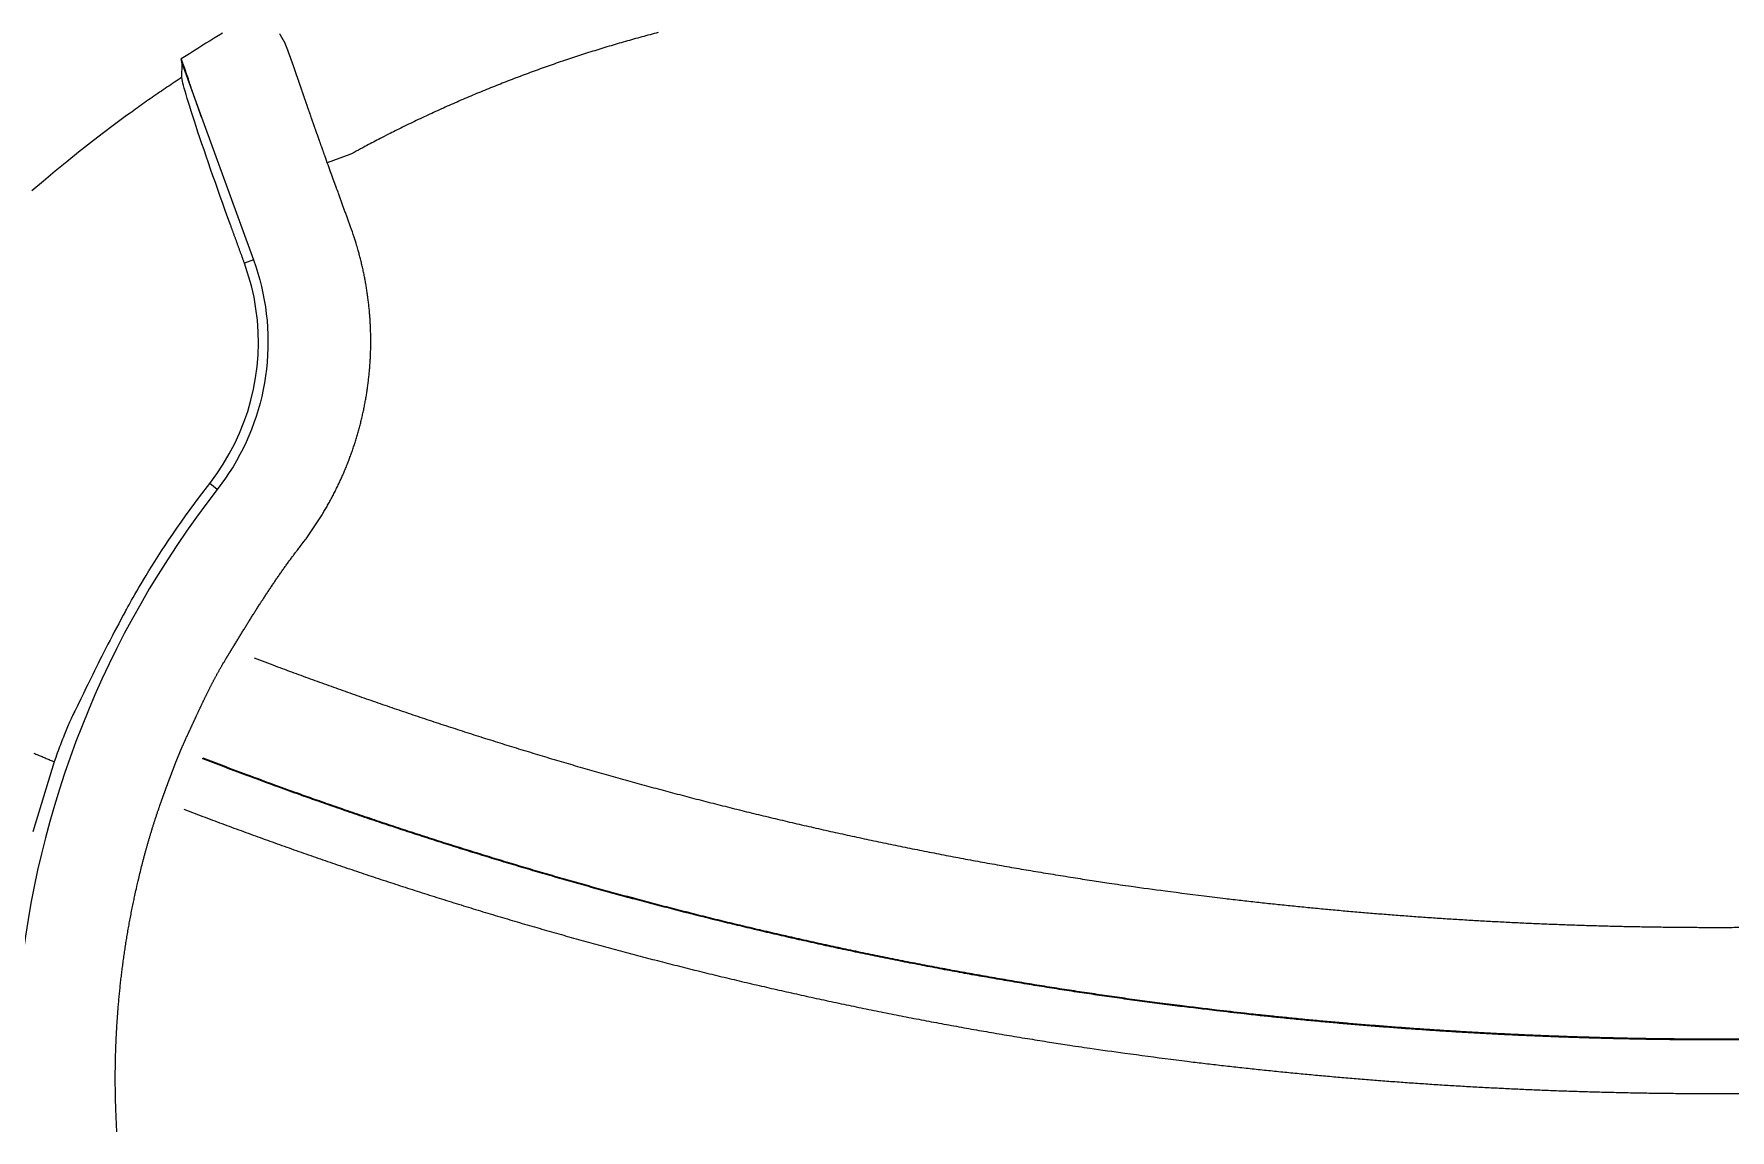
# Model space of a CAD drawing. Extents: x 528 to 612, y 649 to 778.
# Drawn here: x 584.69 to 591.76, y 677.96 to 682.54 of the extents above; entities that cross this region are included whole.
import ezdxf

# ---------------------------------------------------------------- set-up
doc = ezdxf.new("R2010")
doc.units = 0
doc.header["$MEASUREMENT"] = 0
doc.layers.add('1', color=4, linetype='Continuous')

# ---------------------------------------------------------------- blocks, each defined once
blk = doc.blocks.new('5DSFEEE')
at = {"layer": '1', "linetype": 'Continuous'}
blk.add_line((-10.4663, 7.2265), (-10.5605, 7.1929), dxfattribs=at)
for points in [[(-9.1809, 7.7359, 0.001524), (-9.2153, 7.7268, 0.001525), (-9.2496, 7.7175, 0.001527), (-9.2838, 7.708, 0.001529), (-9.318, 7.6983, 0.001531), (-9.3521, 7.6884, 0.001533), (-9.3862, 7.6783, 0.001535), (-9.4202, 7.668, 0.001537), (-9.4541, 7.6574, 0.001539), (-9.488, 7.6467, 0.001541), (-9.5218, 7.6357, 0.001543), (-9.5555, 7.6245, 0.001546), (-9.5892, 7.6132, 0.001548), (-9.6228, 7.6016, 0.00155), (-9.6563, 7.5898, 0.001553), (-9.6897, 7.5778, 0.001555), (-9.7231, 7.5655, 0.001558), (-9.7564, 7.5531, 0.00156), (-9.7896, 7.5405, 0.001563), (-9.8227, 7.5276, 0.001566), (-9.8558, 7.5146, 0.001568), (-9.8888, 7.5013, 0.001569), (-9.9217, 7.4878, 0.001575), (-9.9545, 7.4741, 0.001585), (-9.9872, 7.4602, 0.001587), (-10.0198, 7.4461, 0.001585), (-10.0524, 7.4318, 0.001607), (-10.0848, 7.4173, 0.001649), (-10.1172, 7.4025, 0.001608), (-10.1494, 7.3876, 0.001506), (-10.1814, 7.3726, 0.001674), (-10.2137, 7.3571, 0.002012), (-10.2466, 7.341, 0.001528), (-10.2775, 7.3257, 0.000511), (-10.3053, 7.3119, 0.002182), (-10.3408, 7.2935, 0.003793), (-10.3952, 7.2647, 0.001857), (-10.4663, 7.2265, 0.000982)], [(-10.7395, 7.6971), (-10.7399, 7.6979, 0.000002), (-10.7404, 7.6988, 0.000002), (-10.7409, 7.6996, 0.000002), (-10.7414, 7.7004, 0.000002), (-10.7419, 7.7012, 0.000002), (-10.7423, 7.702, 0.000002), (-10.7428, 7.7029, 0.000002), (-10.7433, 7.7037, 0.000001), (-10.7438, 7.7045, 0.000001), (-10.7443, 7.7053, 0.000001), (-10.7448, 7.7061, 0.000001), (-10.7452, 7.707, 0.000001), (-10.7457, 7.7078, 0.000001), (-10.7462, 7.7086, 0.000001), (-10.7467, 7.7094, 0.000001), (-10.7472, 7.7103, 0.000001), (-10.7477, 7.7111, 0.000001), (-10.7481, 7.7119, 0.000001), (-10.7486, 7.7127, 0.000001), (-10.7491, 7.7135, 0.000001), (-10.7496, 7.7144, 0.000001), (-10.7501, 7.7152, 0.000001), (-10.7505, 7.716, 0.000001), (-10.751, 7.7168, 0), (-10.7515, 7.7176, 0), (-10.752, 7.7185, 0), (-10.7525, 7.7193, 0), (-10.753, 7.7201, 0), (-10.7534, 7.7209, 0), (-10.7539, 7.7218, 0), (-10.7544, 7.7226), (-10.7549, 7.7234, 0), (-10.7554, 7.7242, 0), (-10.7558, 7.725, 0), (-10.7563, 7.7258, 0), (-10.7568, 7.7267, -0.000001), (-10.7576, 7.7281, 0), (-10.7587, 7.73, 0)], [(-10.6694, 7.5031), (-10.6702, 7.5054, 0.000042), (-10.671, 7.5078, 0.000042), (-10.6718, 7.5101, 0.000043), (-10.6726, 7.5124, 0.000043), (-10.6734, 7.5147, 0.000043), (-10.6742, 7.5171, 0.000044), (-10.6749, 7.5193, 0.000044), (-10.6757, 7.5216, 0.000044), (-10.6765, 7.5239, 0.000045), (-10.6773, 7.5261, 0.000045), (-10.678, 7.5284, 0.000046), (-10.6788, 7.5306, 0.000046), (-10.6796, 7.5328, 0.000046), (-10.6803, 7.5351, 0.000047), (-10.6811, 7.5373, 0.000047), (-10.6818, 7.5394, 0.000048), (-10.6826, 7.5416, 0.000048), (-10.6833, 7.5438, 0.000049), (-10.6841, 7.5459, 0.000049), (-10.6848, 7.5481, 0.00005), (-10.6855, 7.5502, 0.00005), (-10.6863, 7.5523, 0.000051), (-10.687, 7.5544, 0.000052), (-10.6877, 7.5565, 0.000052), (-10.6884, 7.5586, 0.000053), (-10.6891, 7.5606, 0.000053), (-10.6898, 7.5627, 0.000054), (-10.6906, 7.5647, 0.000055), (-10.6913, 7.5667, 0.000055), (-10.6919, 7.5687, 0.000056), (-10.6926, 7.5707, 0.000057), (-10.6933, 7.5727, 0.000058), (-10.694, 7.5747, 0.000058), (-10.6947, 7.5767, 0.000059), (-10.6954, 7.5786, 0.00006), (-10.696, 7.5805, 0.00006), (-10.6967, 7.5825, 0.000061), (-10.6974, 7.5844, 0.000062), (-10.698, 7.5862, 0.000063), (-10.6987, 7.5881, 0.000064), (-10.6993, 7.59, 0.000064), (-10.7, 7.5918, 0.000065), (-10.7006, 7.5937, 0.000066), (-10.7013, 7.5955, 0.000067), (-10.7019, 7.5973, 0.000068), (-10.7025, 7.5991, 0.000069), (-10.7032, 7.6009, 0.00007), (-10.7038, 7.6026, 0.000072), (-10.7044, 7.6044, 0.000073), (-10.705, 7.6061, 0.000074), (-10.7056, 7.6079, 0.000075), (-10.7062, 7.6096, 0.000076), (-10.7068, 7.6113, 0.000078), (-10.7074, 7.6129, 0.000079), (-10.708, 7.6146, 0.00008), (-10.7086, 7.6163, 0.000082), (-10.7092, 7.6179, 0.000083), (-10.7098, 7.6195, 0.000085), (-10.7103, 7.6211, 0.000086), (-10.7109, 7.6227, 0.000088), (-10.7115, 7.6243, 0.00009), (-10.712, 7.6258, 0.000091), (-10.7126, 7.6274, 0.000093), (-10.7131, 7.6289, 0.000095), (-10.7137, 7.6304, 0.000097), (-10.7142, 7.6319, 0.000099), (-10.7147, 7.6334, 0.000101), (-10.7153, 7.6349, 0.000103), (-10.7158, 7.6364, 0.000106), (-10.7163, 7.6378, 0.000108), (-10.7168, 7.6392, 0.00011), (-10.7173, 7.6406, 0.000113), (-10.7178, 7.642, 0.000116), (-10.7183, 7.6434, 0.000118), (-10.7188, 7.6448, 0.000121), (-10.7193, 7.6461, 0.000124), (-10.7198, 7.6474, 0.000126), (-10.7203, 7.6488, 0.000129), (-10.7208, 7.6501, 0.000133), (-10.7212, 7.6513, 0.000136), (-10.7217, 7.6526, 0.000139), (-10.7222, 7.6539, 0.000143), (-10.7226, 7.6551, 0.000147), (-10.7231, 7.6563, 0.000151), (-10.7235, 7.6575, 0.000155), (-10.7239, 7.6587, 0.000159), (-10.7244, 7.6599, 0.000163), (-10.7248, 7.661, 0.000168), (-10.7252, 7.6621, 0.000173), (-10.7256, 7.6633, 0.000178), (-10.7261, 7.6644, 0.000183), (-10.7265, 7.6655, 0.000189), (-10.7269, 7.6665, 0.000195), (-10.7273, 7.6676, 0.000201), (-10.7277, 7.6686, 0.000208), (-10.728, 7.6696, 0.000215), (-10.7284, 7.6706, 0.000222), (-10.7288, 7.6716, 0.00023), (-10.7292, 7.6726, 0.000238), (-10.7295, 7.6736, 0.000246), (-10.7299, 7.6745, 0.000256), (-10.7302, 7.6754, 0.000265), (-10.7306, 7.6763, 0.000275), (-10.7309, 7.6772, 0.000286), (-10.7313, 7.6781, 0.000298), (-10.7316, 7.6789, 0.00031), (-10.7319, 7.6797, 0.000324), (-10.7323, 7.6806, 0.000337), (-10.7326, 7.6813, 0.000353), (-10.7329, 7.6821, 0.000369), (-10.7332, 7.6829, 0.000387), (-10.7335, 7.6836, 0.000405), (-10.7338, 7.6844, 0.000425), (-10.7341, 7.6851, 0.000447), (-10.7343, 7.6858, 0.000471), (-10.7346, 7.6864, 0.000496), (-10.7349, 7.6871, 0.000524), (-10.7352, 7.6877, 0.000554), (-10.7354, 7.6883, 0.000587), (-10.7357, 7.6889, 0.000622), (-10.7359, 7.6895, 0.000662), (-10.7361, 7.6901, 0.000705), (-10.7364, 7.6906, 0.000754), (-10.7366, 7.6912, 0.000807), (-10.7368, 7.6917, 0.000866), (-10.7371, 7.6922, 0.000925), (-10.7373, 7.6926, 0.001007), (-10.7375, 7.6931, 0.001108), (-10.7377, 7.6935, 0.001177), (-10.7379, 7.694, 0.001209), (-10.738, 7.6943, 0.001411), (-10.7382, 7.6947, 0.001737), (-10.7384, 7.6951, 0.001385), (-10.7386, 7.6954, 0.000356), (-10.7387, 7.6957, 0.002437), (-10.7389, 7.6961, 0.005735), (-10.7391, 7.6965, 0.003556), (-10.7395, 7.6971, 0.002073)], [(-10.5605, 7.1929), (-10.562, 7.197, -0.000024), (-10.5635, 7.2011, -0.000023), (-10.565, 7.2053, -0.000024), (-10.5665, 7.2094, -0.000024), (-10.5679, 7.2136, -0.000025), (-10.5694, 7.2177, -0.000025), (-10.5709, 7.2218, -0.000026), (-10.5724, 7.226, -0.000026), (-10.5738, 7.2301, -0.000027), (-10.5753, 7.2342, -0.000027), (-10.5768, 7.2384, -0.000028), (-10.5782, 7.2425, -0.000029), (-10.5797, 7.2466, -0.000029), (-10.5812, 7.2507, -0.00003), (-10.5826, 7.2549, -0.00003), (-10.5841, 7.259, -0.000031), (-10.5855, 7.2631, -0.000031), (-10.587, 7.2672, -0.000032), (-10.5885, 7.2713, -0.000032), (-10.5899, 7.2754, -0.000033), (-10.5914, 7.2795, -0.000033), (-10.5928, 7.2835, -0.000033), (-10.5943, 7.2876, -0.000033), (-10.5957, 7.2917, -0.000034), (-10.5971, 7.2958, -0.000034), (-10.5986, 7.2998, -0.000034), (-10.6, 7.3039, -0.000035), (-10.6014, 7.3079, -0.000035), (-10.6029, 7.312, -0.000035), (-10.6043, 7.316, -0.000036), (-10.6057, 7.32, -0.000036), (-10.6071, 7.324, -0.000037), (-10.6085, 7.328, -0.000037), (-10.61, 7.332, -0.000037), (-10.6114, 7.336, -0.000038), (-10.6128, 7.34, -0.000038), (-10.6142, 7.344, -0.000039), (-10.6156, 7.348, -0.000039), (-10.617, 7.3519, -0.00004), (-10.6183, 7.3559, -0.00004), (-10.6197, 7.3598, -0.00004), (-10.6211, 7.3637, -0.00004), (-10.6225, 7.3676, -0.000041), (-10.6238, 7.3716, -0.000042), (-10.6252, 7.3754, -0.000043), (-10.6266, 7.3793, -0.000044), (-10.6279, 7.3832, -0.000045), (-10.6293, 7.3871, -0.000046), (-10.6306, 7.3909, -0.000047), (-10.632, 7.3947, -0.000048), (-10.6333, 7.3986, -0.000049), (-10.6346, 7.4024, -0.00005), (-10.636, 7.4062, -0.000051), (-10.6373, 7.41, -0.000052), (-10.6386, 7.4137, -0.000053), (-10.6399, 7.4175, -0.000054), (-10.6412, 7.4212, -0.000055), (-10.6425, 7.425, -0.000056), (-10.6438, 7.4287, -0.000058), (-10.6451, 7.4324, -0.000059), (-10.6464, 7.4361, -0.00006), (-10.6476, 7.4397, -0.000061), (-10.6489, 7.4434, -0.000063), (-10.6502, 7.447, -0.000064), (-10.6514, 7.4507, -0.000065), (-10.6527, 7.4543, -0.000066), (-10.6539, 7.4579, -0.000068), (-10.6551, 7.4615, -0.000071), (-10.6564, 7.465, -0.000071), (-10.6576, 7.4686, -0.000067), (-10.6588, 7.4721, -0.000076), (-10.66, 7.4756, -0.000093), (-10.6612, 7.4792, -0.000072), (-10.6624, 7.4826, -0.000023), (-10.6634, 7.4856, -0.000105), (-10.6648, 7.4895, -0.000189), (-10.6668, 7.4954, -0.000094), (-10.6694, 7.5031, -0.00005)], [(-10.5218, 7.0856), (-10.5228, 7.0882, -0.000037), (-10.5238, 7.0909, -0.000037), (-10.5248, 7.0936, -0.000037), (-10.5257, 7.0963, -0.000037), (-10.5267, 7.099, -0.000037), (-10.5277, 7.1016, -0.000037), (-10.5287, 7.1043, -0.000037), (-10.5296, 7.107, -0.000037), (-10.5306, 7.1097, -0.000038), (-10.5316, 7.1124, -0.000038), (-10.5325, 7.115, -0.000038), (-10.5335, 7.1177, -0.000038), (-10.5345, 7.1204, -0.000038), (-10.5355, 7.1231, -0.000038), (-10.5364, 7.1258, -0.000038), (-10.5374, 7.1284, -0.000038), (-10.5384, 7.1311, -0.000038), (-10.5393, 7.1338, -0.000038), (-10.5403, 7.1365, -0.000038), (-10.5413, 7.1392, -0.000038), (-10.5422, 7.1419, -0.000038), (-10.5432, 7.1445, -0.000038), (-10.5442, 7.1472, -0.000038), (-10.5451, 7.1499, -0.000038), (-10.5461, 7.1526, -0.000038), (-10.5471, 7.1553, -0.000038), (-10.548, 7.158, -0.000039), (-10.549, 7.1606, -0.000039), (-10.55, 7.1633, -0.000038), (-10.5509, 7.166, -0.000036), (-10.5519, 7.1687, -0.00004), (-10.5528, 7.1714, -0.000047), (-10.5538, 7.1741, -0.000036), (-10.5548, 7.1767, -0.000012), (-10.5556, 7.1791, -0.000051), (-10.5567, 7.1821, -0.000088), (-10.5584, 7.1868, -0.000043), (-10.5605, 7.1929, -0.000023)], [(-10.4636, 6.9256), (-10.4651, 6.9296, 0), (-10.4665, 6.9336, 0), (-10.468, 6.9376, 0), (-10.4694, 6.9416, 0), (-10.4709, 6.9456, 0), (-10.4723, 6.9496, 0), (-10.4738, 6.9536, 0), (-10.4752, 6.9576, 0), (-10.4767, 6.9616, 0), (-10.4782, 6.9656, 0), (-10.4796, 6.9696, 0), (-10.4811, 6.9736, 0), (-10.4825, 6.9776, 0), (-10.484, 6.9816, 0), (-10.4854, 6.9856, 0), (-10.4869, 6.9896, 0), (-10.4883, 6.9936, 0), (-10.4898, 6.9976, 0), (-10.4913, 7.0016, 0), (-10.4927, 7.0056, 0), (-10.4942, 7.0096, 0), (-10.4956, 7.0136, 0), (-10.4971, 7.0176, 0), (-10.4985, 7.0216, 0), (-10.5, 7.0256, 0), (-10.5015, 7.0296, 0), (-10.5029, 7.0336, 0), (-10.5044, 7.0376, 0), (-10.5058, 7.0416, 0), (-10.5073, 7.0456, 0), (-10.5087, 7.0495, 0), (-10.5102, 7.0536, 0), (-10.5117, 7.0577, 0), (-10.5131, 7.0616, 0), (-10.5144, 7.0651, 0), (-10.516, 7.0696, 0), (-10.5185, 7.0765, 0), (-10.5218, 7.0856, 0)], [(-10.6737, 5.5927), (-10.6615, 5.6087, 0.00357), (-10.6494, 5.6248, 0.003572), (-10.6376, 5.6411, 0.003571), (-10.6261, 5.6576, 0.003568), (-10.6148, 5.6743, 0.003568), (-10.6037, 5.6911, 0.003568), (-10.5928, 5.708, 0.003568), (-10.5822, 5.7252, 0.00357), (-10.5719, 5.7424, 0.003573), (-10.5618, 5.7598, 0.003576), (-10.5519, 5.7774, 0.00358), (-10.5423, 5.7951, 0.003585), (-10.533, 5.8129, 0.00359), (-10.5239, 5.8309, 0.003596), (-10.5151, 5.849, 0.003603), (-10.5066, 5.8672, 0.003613), (-10.4983, 5.8855, 0.003619), (-10.4903, 5.904, 0.003625), (-10.4825, 5.9226, 0.003625), (-10.475, 5.9412, 0.003617), (-10.4678, 5.96, 0.003612), (-10.4609, 5.9789, 0.003608), (-10.4543, 5.9979, 0.003605), (-10.4479, 6.017, 0.003602), (-10.4418, 6.0361, 0.0036), (-10.436, 6.0554, 0.003599), (-10.4304, 6.0747, 0.003598), (-10.4251, 6.0941, 0.003598), (-10.4202, 6.1136, 0.003598), (-10.4155, 6.1332, 0.0036), (-10.4111, 6.1528, 0.003602), (-10.4069, 6.1725, 0.003604), (-10.4031, 6.1923, 0.003608), (-10.3995, 6.2121, 0.003614), (-10.3962, 6.2319, 0.003616), (-10.3933, 6.2518, 0.003614), (-10.3906, 6.2718, 0.003611), (-10.3882, 6.2917, 0.003603), (-10.3861, 6.3117, 0.003598), (-10.3842, 6.3318, 0.003593), (-10.3827, 6.3519, 0.00359), (-10.3814, 6.3719, 0.003587), (-10.3805, 6.3921, 0.003585), (-10.3798, 6.4122, 0.003584), (-10.3794, 6.4323, 0.003583), (-10.3794, 6.4524, 0.003584), (-10.3796, 6.4726, 0.003585), (-10.3801, 6.4927, 0.003587), (-10.3808, 6.5128, 0.00359), (-10.3819, 6.5329, 0.003594), (-10.3833, 6.553, 0.003598), (-10.3849, 6.573, 0.003603), (-10.3869, 6.5931, 0.003607), (-10.3891, 6.6131, 0.00361), (-10.3917, 6.633, 0.003597), (-10.3945, 6.653, 0.003569), (-10.3976, 6.6728, 0.003595), (-10.401, 6.6927, 0.003664), (-10.4046, 6.7125, 0.003557), (-10.4086, 6.7322, 0.00332), (-10.4128, 6.7517, 0.003662), (-10.4174, 6.7715, 0.004364), (-10.4224, 6.7916, 0.003313), (-10.4272, 6.8105, 0.001136), (-10.4318, 6.8275, 0.004673), (-10.4383, 6.8492, 0.008056), (-10.449, 6.8824, 0.00394), (-10.4636, 6.9256, 0.002086)], [(-10.9489, 5.1801), (-10.9447, 5.187, -0.000059), (-10.9404, 5.1939, -0.000053), (-10.9362, 5.2008, -0.000059), (-10.932, 5.2077, -0.00008), (-10.9277, 5.2147, -0.000096), (-10.9235, 5.2216, -0.00011), (-10.9192, 5.2285, -0.000123), (-10.9149, 5.2355, -0.000139), (-10.9107, 5.2424, -0.000153), (-10.9064, 5.2493, -0.000168), (-10.9021, 5.2563, -0.000182), (-10.8978, 5.2632, -0.000197), (-10.8935, 5.2701, -0.00021), (-10.8892, 5.2771, -0.000226), (-10.8849, 5.284, -0.000239), (-10.8805, 5.291, -0.000254), (-10.8762, 5.2979, -0.000268), (-10.8718, 5.3048, -0.000283), (-10.8675, 5.3118, -0.000297), (-10.8631, 5.3187, -0.000312), (-10.8587, 5.3257, -0.000326), (-10.8543, 5.3326, -0.000341), (-10.8499, 5.3396, -0.000354), (-10.8455, 5.3465, -0.00037), (-10.841, 5.3534, -0.000383), (-10.8366, 5.3604, -0.000398), (-10.8321, 5.3673, -0.000411), (-10.8276, 5.3742, -0.000426), (-10.8231, 5.3811, -0.000439), (-10.8186, 5.3881, -0.000454), (-10.8141, 5.395, -0.000468), (-10.8095, 5.4019, -0.000484), (-10.8049, 5.4088, -0.000499), (-10.8004, 5.4157, -0.000515), (-10.7958, 5.4226, -0.00053), (-10.7911, 5.4295, -0.000546), (-10.7865, 5.4364, -0.00056), (-10.7818, 5.4433, -0.000577), (-10.7772, 5.4502, -0.000591), (-10.7725, 5.4571, -0.000607), (-10.7678, 5.4639, -0.000621), (-10.763, 5.4708, -0.000637), (-10.7583, 5.4777, -0.000652), (-10.7535, 5.4845, -0.000669), (-10.7487, 5.4913, -0.000682), (-10.7439, 5.4982, -0.000693), (-10.739, 5.505, -0.000714), (-10.7341, 5.5118, -0.000746), (-10.7292, 5.5186, -0.000737), (-10.7243, 5.5254, -0.000697), (-10.7194, 5.5321, -0.000791), (-10.7144, 5.5389, -0.000975), (-10.7093, 5.5459, -0.00074), (-10.7044, 5.5525, -0.000227), (-10.7, 5.5584, -0.001094), (-10.6943, 5.5659, -0.001946), (-10.6854, 5.5775, -0.000954), (-10.6737, 5.5927, -0.000501)], [(-10.9852, 5.1206), (-10.9843, 5.1221, 0.000004), (-10.9834, 5.1236, 0.000004), (-10.9825, 5.125, 0.000004), (-10.9816, 5.1265, 0.000003), (-10.9807, 5.128, 0.000002), (-10.9798, 5.1295, 0.000002), (-10.9789, 5.131, 0.000001), (-10.978, 5.1324, 0.000001), (-10.9771, 5.1339, 0), (-10.9762, 5.1354, -0.000001), (-10.9753, 5.1369, -0.000001), (-10.9744, 5.1384, -0.000002), (-10.9735, 5.1399, -0.000002), (-10.9726, 5.1413, -0.000003), (-10.9716, 5.1428, -0.000004), (-10.9707, 5.1443, -0.000004), (-10.9698, 5.1458, -0.000005), (-10.9689, 5.1473, -0.000006), (-10.968, 5.1488, -0.000006), (-10.9671, 5.1503, -0.000007), (-10.9662, 5.1517, -0.000007), (-10.9653, 5.1532, -0.000008), (-10.9644, 5.1547, -0.000009), (-10.9635, 5.1562, -0.000009), (-10.9626, 5.1577, -0.00001), (-10.9617, 5.1592, -0.00001), (-10.9607, 5.1607, -0.000011), (-10.9598, 5.1622, -0.000012), (-10.9589, 5.1637, -0.000012), (-10.958, 5.1652, -0.000012), (-10.9571, 5.1666, -0.000014), (-10.9562, 5.1681, -0.000018), (-10.9553, 5.1697, -0.000014), (-10.9544, 5.1711, -0.000004), (-10.9536, 5.1724, -0.000021), (-10.9525, 5.1741, -0.000039), (-10.951, 5.1767, -0.000019), (-10.9489, 5.1801, -0.00001)], [(-11.1434, 4.8059), (-11.1419, 4.809, 0.000084), (-11.1405, 4.8122, 0.000087), (-11.139, 4.8154, 0.000082), (-11.1375, 4.8186, 0.000069), (-11.136, 4.8218, 0.000059), (-11.1345, 4.8251, 0.00005), (-11.133, 4.8284, 0.000042), (-11.1314, 4.8317, 0.000033), (-11.1299, 4.8351, 0.000025), (-11.1283, 4.8384, 0.000017), (-11.1268, 4.8418, 0.000009), (-11.1252, 4.8453, 0.000001), (-11.1236, 4.8487, -0.000006), (-11.122, 4.8522, -0.000014), (-11.1204, 4.8557, -0.000021), (-11.1187, 4.8592, -0.000028), (-11.1171, 4.8627, -0.000035), (-11.1155, 4.8663, -0.000042), (-11.1138, 4.8699, -0.000048), (-11.1121, 4.8735, -0.000055), (-11.1105, 4.8771, -0.000064), (-11.1088, 4.8808, -0.000077), (-11.1071, 4.8845, -0.00009), (-11.1053, 4.8882, -0.000104), (-11.1036, 4.8919, -0.000117), (-11.1019, 4.8956, -0.00013), (-11.1001, 4.8994, -0.000142), (-11.0984, 4.9032, -0.000156), (-11.0966, 4.907, -0.000167), (-11.0948, 4.9108, -0.00018), (-11.093, 4.9147, -0.000191), (-11.0912, 4.9185, -0.000204), (-11.0893, 4.9224, -0.000215), (-11.0875, 4.9263, -0.000227), (-11.0856, 4.9302, -0.000237), (-11.0838, 4.9342, -0.000249), (-11.0819, 4.9381, -0.00026), (-11.08, 4.9421, -0.000272), (-11.0781, 4.9461, -0.000281), (-11.0761, 4.9501, -0.000291), (-11.0742, 4.9542, -0.000298), (-11.0723, 4.9582, -0.000307), (-11.0703, 4.9623, -0.000321), (-11.0683, 4.9664, -0.000343), (-11.0663, 4.9705, -0.000361), (-11.0643, 4.9746, -0.000379), (-11.0623, 4.9787, -0.000396), (-11.0602, 4.9828, -0.000415), (-11.0582, 4.987, -0.000431), (-11.0561, 4.9912, -0.00045), (-11.054, 4.9954, -0.000466), (-11.0519, 4.9996, -0.000485), (-11.0498, 5.0038, -0.0005), (-11.0476, 5.008, -0.000519), (-11.0454, 5.0122, -0.000534), (-11.0433, 5.0165, -0.000552), (-11.0411, 5.0207, -0.000568), (-11.0389, 5.025, -0.000585), (-11.0366, 5.0293, -0.000601), (-11.0344, 5.0336, -0.000619), (-11.0321, 5.0379, -0.000633), (-11.0298, 5.0422, -0.000651), (-11.0275, 5.0465, -0.000666), (-11.0252, 5.0508, -0.000685), (-11.0228, 5.0551, -0.000698), (-11.0205, 5.0595, -0.00071), (-11.0181, 5.0638, -0.000732), (-11.0157, 5.0681, -0.000767), (-11.0133, 5.0725, -0.000757), (-11.0108, 5.0769, -0.000716), (-11.0084, 5.0812, -0.000815), (-11.0059, 5.0856, -0.001008), (-11.0033, 5.0901, -0.000762), (-11.0008, 5.0943, -0.000227), (-10.9986, 5.0982, -0.001134), (-10.9957, 5.1031, -0.00202), (-10.9912, 5.1107, -0.000985), (-10.9852, 5.1206, -0.000515)], [(-10.8649, 5.1277), (-10.7874, 5.0985, 0.001126), (-10.7099, 5.0696, 0.001126), (-10.6323, 5.0411, 0.001128), (-10.5546, 5.013, 0.001133), (-10.4769, 4.9853, 0.001137), (-10.399, 4.9579, 0.00114), (-10.321, 4.9309, 0.001143), (-10.243, 4.9043, 0.001147), (-10.1649, 4.878, 0.00115), (-10.0867, 4.8521, 0.001153), (-10.0084, 4.8266, 0.001156), (-9.93, 4.8015, 0.001159), (-9.8515, 4.7767, 0.001162), (-9.7729, 4.7523, 0.001166), (-9.6943, 4.7283, 0.001168), (-9.6155, 4.7046, 0.001171), (-9.5367, 4.6814, 0.001174), (-9.4577, 4.6585, 0.001177), (-9.3787, 4.636, 0.00118), (-9.2996, 4.6139, 0.001182), (-9.2204, 4.5921, 0.001185), (-9.1411, 4.5708, 0.001188), (-9.0617, 4.5498, 0.001192), (-8.9822, 4.5292, 0.001196), (-8.9026, 4.509, 0.0012), (-8.8229, 4.4891, 0.001205), (-8.7431, 4.4697, 0.001209), (-8.6633, 4.4506, 0.001213), (-8.5833, 4.432, 0.001217), (-8.5033, 4.4137, 0.001221), (-8.4231, 4.3958, 0.001224), (-8.3429, 4.3783, 0.001228), (-8.2625, 4.3613, 0.001232), (-8.1821, 4.3446, 0.001239), (-8.1016, 4.3283, 0.001239), (-8.021, 4.3124, 0.001235), (-7.9403, 4.2969, 0.001249), (-7.8594, 4.2818, 0.001279), (-7.7784, 4.2671, 0.001245), (-7.6975, 4.2528, 0.001165), (-7.6171, 4.239, 0.001291), (-7.5352, 4.2255, 0.001546), (-7.4514, 4.2121, 0.001173), (-7.3726, 4.1997, 0.000396), (-7.3013, 4.1888, 0.001666), (-7.2095, 4.1757, 0.002879), (-7.0679, 4.1567, 0.001407), (-6.8823, 4.1325, 0.000744)], [(-11.2042, 4.6604), (-11.2035, 4.6623, -0.000485), (-11.2028, 4.6643, -0.000457), (-11.2021, 4.6663, -0.000443), (-11.2013, 4.6684, -0.000446), (-11.2005, 4.6705, -0.000443), (-11.1997, 4.6726, -0.00044), (-11.1989, 4.6748, -0.000435), (-11.198, 4.6771, -0.000434), (-11.1972, 4.6794, -0.00043), (-11.1963, 4.6817, -0.000429), (-11.1954, 4.684, -0.000426), (-11.1944, 4.6864, -0.000425), (-11.1935, 4.6889, -0.000422), (-11.1925, 4.6914, -0.000422), (-11.1915, 4.6939, -0.000419), (-11.1905, 4.6965, -0.000419), (-11.1895, 4.6991, -0.000417), (-11.1884, 4.7017, -0.000417), (-11.1874, 4.7044, -0.000416), (-11.1863, 4.7072, -0.000416), (-11.1851, 4.7099, -0.000414), (-11.184, 4.7127, -0.000415), (-11.1828, 4.7156, -0.000414), (-11.1817, 4.7185, -0.000414), (-11.1805, 4.7214, -0.000413), (-11.1792, 4.7243, -0.000415), (-11.178, 4.7273, -0.000415), (-11.1767, 4.7304, -0.000419), (-11.1754, 4.7334, -0.00042), (-11.1741, 4.7366, -0.000423), (-11.1728, 4.7397, -0.000424), (-11.1714, 4.7429, -0.000426), (-11.1701, 4.7461, -0.000428), (-11.1687, 4.7494, -0.000432), (-11.1673, 4.7526, -0.000432), (-11.1658, 4.756, -0.000432), (-11.1644, 4.7593, -0.000438), (-11.1629, 4.7627, -0.000452), (-11.1614, 4.7661, -0.000438), (-11.1598, 4.7696, -0.000409), (-11.1583, 4.773, -0.000459), (-11.1567, 4.7766, -0.000559), (-11.1551, 4.7803, -0.000415), (-11.1535, 4.7837, -0.000122), (-11.1521, 4.7869, -0.000609), (-11.1502, 4.791, -0.001059), (-11.1473, 4.7974, -0.000505), (-11.1434, 4.8059, -0.000261)], [(-11.0798, 4.7067), (-11.0798, 4.7067, 0.001483), (-11.0798, 4.7068, 0.001481), (-11.0798, 4.7068, 0.001455), (-11.0797, 4.7069, 0.001395), (-11.0797, 4.7069, 0.001341), (-11.0797, 4.707, 0.001287), (-11.0797, 4.707, 0.001232), (-11.0797, 4.7071, 0.001168), (-11.0796, 4.7071, 0.001107), (-11.0796, 4.7072, 0.001041), (-11.0796, 4.7072, 0.000977), (-11.0796, 4.7073, 0.000909), (-11.0795, 4.7074, 0.000845), (-11.0795, 4.7074, 0.000778), (-11.0795, 4.7075, 0.000715), (-11.0795, 4.7075, 0.000649), (-11.0795, 4.7076, 0.000589), (-11.0794, 4.7077, 0.000527), (-11.0794, 4.7077, 0.00047), (-11.0794, 4.7078, 0.000412), (-11.0794, 4.7079, 0.00036), (-11.0793, 4.7079, 0.000306), (-11.0793, 4.708, 0.000259), (-11.0793, 4.7081, 0.00021), (-11.0793, 4.7081, 0.000168), (-11.0792, 4.7082, 0.000126), (-11.0792, 4.7083, 0.000088), (-11.0792, 4.7084, 0.000046), (-11.0791, 4.7085, 0.000018), (-11.0791, 4.7085, -0.000004), (-11.0791, 4.7086, -0.000048), (-11.079, 4.7087, -0.000116), (-11.079, 4.7088, -0.000084), (-11.079, 4.7089, 0.00002), (-11.079, 4.709, -0.000205), (-11.0789, 4.7091, -0.000431), (-11.0788, 4.7092, -0.0002), (-11.0788, 4.7095, -0.000096)], [(-7.0066, 3.6749), (-7.0906, 3.6856, -0.001276), (-7.1745, 3.6968, -0.001279), (-7.2583, 3.7084, -0.001279), (-7.342, 3.7204, -0.001274), (-7.4255, 3.7329, -0.001271), (-7.509, 3.7457, -0.001268), (-7.5924, 3.759, -0.001265), (-7.6756, 3.7727, -0.001261), (-7.7588, 3.7869, -0.001258), (-7.8418, 3.8014, -0.001254), (-7.9248, 3.8163, -0.001251), (-8.0076, 3.8317, -0.001248), (-8.0903, 3.8475, -0.001244), (-8.173, 3.8636, -0.00124), (-8.2555, 3.8802, -0.001237), (-8.3379, 3.8972, -0.001233), (-8.4202, 3.9146, -0.001229), (-8.5024, 3.9324, -0.001225), (-8.5846, 3.9506, -0.001222), (-8.6666, 3.9692, -0.001217), (-8.7485, 3.9882, -0.001214), (-8.8303, 4.0076, -0.001209), (-8.912, 4.0274, -0.001205), (-8.9936, 4.0475, -0.001201), (-9.0751, 4.0681, -0.001197), (-9.1564, 4.0891, -0.001193), (-9.2377, 4.1104, -0.001189), (-9.3189, 4.1321, -0.001184), (-9.4, 4.1543, -0.00118), (-9.481, 4.1768, -0.001177), (-9.5619, 4.1997, -0.001174), (-9.6426, 4.2229, -0.001171), (-9.7233, 4.2466, -0.00117), (-9.8039, 4.2706, -0.001169), (-9.8844, 4.2951, -0.001163), (-9.9648, 4.3199, -0.001153), (-10.045, 4.345, -0.001161), (-10.1252, 4.3706, -0.001181), (-10.2055, 4.3966, -0.001145), (-10.2853, 4.4229, -0.001067), (-10.3646, 4.4493, -0.001173), (-10.445, 4.4766, -0.001393), (-10.5272, 4.505, -0.001056), (-10.6043, 4.5319, -0.000366), (-10.6739, 4.5564, -0.001481), (-10.7632, 4.5887, -0.002533), (-10.9004, 4.6395, -0.001236), (-11.0798, 4.7067, -0.000655)], [(-7.006, 3.6778), (-7.09, 3.6885, -0.001276), (-7.1738, 3.6997, -0.001279), (-7.2576, 3.7113, -0.001279), (-7.3413, 3.7233, -0.001274), (-7.4248, 3.7358, -0.001271), (-7.5083, 3.7486, -0.001268), (-7.5917, 3.7619, -0.001265), (-7.6749, 3.7756, -0.001261), (-7.758, 3.7898, -0.001258), (-7.8411, 3.8043, -0.001255), (-7.924, 3.8192, -0.001251), (-8.0068, 3.8346, -0.001248), (-8.0896, 3.8504, -0.001244), (-8.1722, 3.8665, -0.00124), (-8.2547, 3.8831, -0.001237), (-8.3371, 3.9001, -0.001233), (-8.4194, 3.9175, -0.001229), (-8.5016, 3.9353, -0.001225), (-8.5837, 3.9535, -0.001222), (-8.6657, 3.9721, -0.001217), (-8.7476, 3.9911, -0.001214), (-8.8294, 4.0104, -0.001209), (-8.9111, 4.0302, -0.001206), (-8.9927, 4.0504, -0.001201), (-9.0742, 4.071, -0.001197), (-9.1556, 4.0919, -0.001193), (-9.2368, 4.1133, -0.001189), (-9.318, 4.135, -0.001184), (-9.3991, 4.1571, -0.00118), (-9.4801, 4.1796, -0.001177), (-9.5609, 4.2025, -0.001174), (-9.6417, 4.2258, -0.001171), (-9.7224, 4.2494, -0.00117), (-9.803, 4.2735, -0.001169), (-9.8834, 4.2979, -0.001163), (-9.9638, 4.3227, -0.001153), (-10.044, 4.3479, -0.001161), (-10.1243, 4.3734, -0.001181), (-10.2045, 4.3994, -0.001145), (-10.2843, 4.4257, -0.001067), (-10.3635, 4.4522, -0.001173), (-10.444, 4.4795, -0.001393), (-10.5261, 4.5079, -0.001056), (-10.6032, 4.5347, -0.000366), (-10.6729, 4.5592, -0.001481), (-10.7621, 4.5915, -0.002533), (-10.8993, 4.6423, -0.001236), (-11.0788, 4.7095, -0.000655)], [(-11.2532, 4.5278), (-11.2524, 4.5302, -0.000153), (-11.2516, 4.5325, -0.000154), (-11.2507, 4.5349, -0.000153), (-11.2499, 4.5372, -0.000151), (-11.2491, 4.5396, -0.000149), (-11.2482, 4.5419, -0.000148), (-11.2474, 4.5443, -0.000147), (-11.2465, 4.5466, -0.000146), (-11.2457, 4.549, -0.000145), (-11.2448, 4.5513, -0.000144), (-11.244, 4.5536, -0.000143), (-11.2432, 4.5559, -0.000143), (-11.2423, 4.5582, -0.000142), (-11.2415, 4.5605, -0.000142), (-11.2407, 4.5628, -0.000142), (-11.2398, 4.5651, -0.000142), (-11.239, 4.5673, -0.000141), (-11.2382, 4.5696, -0.000141), (-11.2374, 4.5718, -0.000139), (-11.2365, 4.5741, -0.000135), (-11.2357, 4.5763, -0.000132), (-11.2349, 4.5785, -0.000129), (-11.2341, 4.5807, -0.000126), (-11.2333, 4.5828, -0.000123), (-11.2325, 4.585, -0.000121), (-11.2317, 4.5871, -0.000118), (-11.2309, 4.5893, -0.000115), (-11.2301, 4.5914, -0.000112), (-11.2294, 4.5935, -0.00011), (-11.2286, 4.5955, -0.000107), (-11.2278, 4.5976, -0.000104), (-11.2271, 4.5996, -0.000101), (-11.2263, 4.6016, -0.000099), (-11.2256, 4.6036, -0.000096), (-11.2248, 4.6056, -0.000093), (-11.2241, 4.6075, -0.000089), (-11.2234, 4.6095, -0.000085), (-11.2227, 4.6114, -0.000079), (-11.2219, 4.6133, -0.000075), (-11.2212, 4.6151, -0.000069), (-11.2206, 4.617, -0.000064), (-11.2199, 4.6188, -0.000058), (-11.2192, 4.6206, -0.000053), (-11.2185, 4.6223, -0.000046), (-11.2179, 4.6241, -0.000041), (-11.2172, 4.6258, -0.000034), (-11.2166, 4.6274, -0.000028), (-11.216, 4.6291, -0.00002), (-11.2153, 4.6307, -0.000014), (-11.2147, 4.6323, -0.000005), (-11.2141, 4.6339, 0.000002), (-11.2136, 4.6355, 0.000011), (-11.213, 4.637, 0.000019), (-11.2124, 4.6385, 0.000028), (-11.2119, 4.6399, 0.000036), (-11.2113, 4.6413, 0.000044), (-11.2108, 4.6427, 0.000054), (-11.2103, 4.6441, 0.000067), (-11.2098, 4.6454, 0.000074), (-11.2093, 4.6467, 0.000078), (-11.2088, 4.648, 0.000102), (-11.2083, 4.6492, 0.000146), (-11.2079, 4.6505, 0.000119), (-11.2074, 4.6516, 0.000027), (-11.2071, 4.6527, 0.000207), (-11.2066, 4.6539, 0.000443), (-11.2059, 4.6557, 0.000244), (-11.2051, 4.658, 0.000133)], [(-11.2051, 4.658), (-11.205, 4.6581, -0.00004), (-11.205, 4.6581, -0.000041), (-11.205, 4.6582, -0.00004), (-11.205, 4.6582, -0.000037), (-11.205, 4.6583, -0.000035), (-11.2049, 4.6584, -0.000033), (-11.2049, 4.6584, -0.000031), (-11.2049, 4.6585, -0.000028), (-11.2049, 4.6585, -0.000026), (-11.2049, 4.6586, -0.000024), (-11.2048, 4.6587, -0.000022), (-11.2048, 4.6587, -0.00002), (-11.2048, 4.6588, -0.000018), (-11.2048, 4.6588, -0.000016), (-11.2048, 4.6589, -0.000014), (-11.2047, 4.659, -0.000012), (-11.2047, 4.659, -0.00001), (-11.2047, 4.6591, -0.000008), (-11.2047, 4.6591, -0.000006), (-11.2046, 4.6592, -0.000003), (-11.2046, 4.6592, -0.000002), (-11.2046, 4.6593, 0.000001), (-11.2046, 4.6594, 0.000003), (-11.2046, 4.6594, 0.000005), (-11.2045, 4.6595, 0.000007), (-11.2045, 4.6595, 0.000009), (-11.2045, 4.6596, 0.000011), (-11.2045, 4.6597, 0.000014), (-11.2045, 4.6597, 0.000015), (-11.2044, 4.6598, 0.000015), (-11.2044, 4.6598, 0.00002), (-11.2044, 4.6599, 0.000028), (-11.2044, 4.66, 0.000021), (-11.2044, 4.66, 0.000004), (-11.2043, 4.6601, 0.000037), (-11.2043, 4.6601, 0.000072), (-11.2043, 4.6602, 0.000036), (-11.2042, 4.6604, 0.000019)], [(-11.333, 4.2647), (-11.3313, 4.2713, -0.000548), (-11.3295, 4.278, -0.000547), (-11.3278, 4.2846, -0.000548), (-11.3261, 4.2913, -0.000549), (-11.3243, 4.2979, -0.000551), (-11.3225, 4.3046, -0.000552), (-11.3208, 4.3112, -0.000553), (-11.319, 4.3178, -0.000554), (-11.3171, 4.3244, -0.000555), (-11.3153, 4.3311, -0.000557), (-11.3135, 4.3377, -0.000558), (-11.3116, 4.3443, -0.000559), (-11.3097, 4.3509, -0.00056), (-11.3078, 4.3575, -0.000562), (-11.3059, 4.3641, -0.000563), (-11.304, 4.3707, -0.000564), (-11.3021, 4.3773, -0.000565), (-11.3001, 4.3839, -0.000566), (-11.2981, 4.3905, -0.000568), (-11.2961, 4.3971, -0.000569), (-11.2941, 4.4037, -0.00057), (-11.2921, 4.4102, -0.000571), (-11.2901, 4.4168, -0.000573), (-11.2881, 4.4234, -0.000575), (-11.286, 4.4299, -0.000575), (-11.2839, 4.4365, -0.000572), (-11.2818, 4.443, -0.000579), (-11.2797, 4.4496, -0.000592), (-11.2776, 4.4561, -0.000576), (-11.2755, 4.4627, -0.000539), (-11.2733, 4.4692, -0.000596), (-11.2712, 4.4757, -0.000714), (-11.2689, 4.4825, -0.000542), (-11.2668, 4.4888, -0.000184), (-11.2648, 4.4945, -0.000768), (-11.2623, 4.5018, -0.001327), (-11.2584, 4.5131, -0.000649), (-11.2532, 4.5278, -0.000344)], [(-11.159, 4.4971), (-11.0795, 4.4669, 0.001132), (-10.9998, 4.437, 0.001132), (-10.92, 4.4075, 0.001132), (-10.8401, 4.3783, 0.001135), (-10.76, 4.3496, 0.001137), (-10.6798, 4.3211, 0.001139), (-10.5994, 4.2931, 0.00114), (-10.519, 4.2654, 0.001142), (-10.4384, 4.2381, 0.001144), (-10.3577, 4.2111, 0.001146), (-10.2768, 4.1846, 0.001148), (-10.1959, 4.1584, 0.00115), (-10.1148, 4.1326, 0.001152), (-10.0336, 4.1071, 0.001154), (-9.9523, 4.0821, 0.001156), (-9.8708, 4.0574, 0.001158), (-9.7893, 4.0331, 0.00116), (-9.7076, 4.0091, 0.001162), (-9.6258, 3.9856, 0.001164), (-9.544, 3.9624, 0.001167), (-9.462, 3.9397, 0.001169), (-9.3799, 3.9173, 0.001172), (-9.2976, 3.8953, 0.001175), (-9.2153, 3.8736, 0.001179), (-9.1329, 3.8524, 0.001183), (-9.0504, 3.8316, 0.001187), (-8.9678, 3.8111, 0.001191), (-8.8851, 3.7911, 0.001195), (-8.8023, 3.7715, 0.001199), (-8.7193, 3.7522, 0.001203), (-8.6364, 3.7334, 0.001207), (-8.5533, 3.7149, 0.001211), (-8.4701, 3.6969, 0.001216), (-8.3868, 3.6793, 0.001222), (-8.3035, 3.6621, 0.001223), (-8.2201, 3.6453, 0.00122), (-8.1366, 3.6289, 0.001235), (-8.053, 3.6129, 0.001265), (-7.9691, 3.5973, 0.001233), (-7.8856, 3.5822, 0.001154), (-7.8024, 3.5676, 0.00128), (-7.7178, 3.5532, 0.001535), (-7.6312, 3.539, 0.001165), (-7.5499, 3.5259, 0.000393), (-7.4763, 3.5142, 0.001658), (-7.3816, 3.5003, 0.002873), (-7.2356, 3.48, 0.001406), (-7.0443, 3.4542, 0.000744)], [(-11.4376, 3.151, -0.001758), (-11.4391, 3.1765, -0.001755), (-11.4404, 3.202, -0.001754), (-11.4415, 3.2275, -0.001753), (-11.4424, 3.253, -0.001751), (-11.4432, 3.2785, -0.001749), (-11.4438, 3.304, -0.001748), (-11.4442, 3.3296, -0.001747), (-11.4444, 3.3551, -0.001745), (-11.4444, 3.3806, -0.001744), (-11.4443, 3.4061, -0.001743), (-11.4439, 3.4316, -0.001743), (-11.4435, 3.4572, -0.001746), (-11.4428, 3.4827, -0.001747), (-11.4419, 3.5082, -0.001747), (-11.4409, 3.5337, -0.001748), (-11.4397, 3.5592, -0.001749), (-11.4383, 3.5847, -0.00175), (-11.4367, 3.6101, -0.001751), (-11.4349, 3.6356, -0.001752), (-11.433, 3.6611, -0.001754), (-11.4309, 3.6865, -0.001755), (-11.4286, 3.7119, -0.001756), (-11.4261, 3.7373, -0.001758), (-11.4235, 3.7627, -0.00176), (-11.4207, 3.7881, -0.001762), (-11.4176, 3.8134, -0.001763), (-11.4145, 3.8388, -0.001766), (-11.4111, 3.8641, -0.001771), (-11.4075, 3.8893, -0.001769), (-11.4038, 3.9146, -0.001761), (-11.3999, 3.9398, -0.001774), (-11.3958, 3.965, -0.0018), (-11.3915, 3.9902, -0.001745), (-11.3871, 4.0153, -0.001629), (-11.3825, 4.0402, -0.001797), (-11.3777, 4.0655, -0.002139), (-11.3725, 4.0913, -0.001624), (-11.3675, 4.1155, -0.000559), (-11.363, 4.1374, -0.002287), (-11.3567, 4.1654, -0.003933), (-11.3466, 4.2084, -0.001923), (-11.333, 4.2647, -0.001019)], [(-6.8823, 4.1325), (-6.8168, 4.1247, 0.000923), (-6.7514, 4.1171, 0.000924), (-6.686, 4.1098, 0.000925), (-6.6205, 4.1027, 0.000925), (-6.5551, 4.0959, 0.000926), (-6.4896, 4.0893, 0.000926), (-6.4242, 4.0829, 0.000927), (-6.3587, 4.0768, 0.000927), (-6.2933, 4.071, 0.000928), (-6.2278, 4.0654, 0.000928), (-6.1623, 4.06, 0.000929), (-6.0968, 4.0549, 0.000929), (-6.0313, 4.05, 0.00093), (-5.9658, 4.0454, 0.00093), (-5.9003, 4.041, 0.00093), (-5.8348, 4.0369, 0.000931), (-5.7693, 4.033, 0.000931), (-5.7038, 4.0294, 0.000931), (-5.6383, 4.026, 0.000931), (-5.5728, 4.0228, 0.000932), (-5.5072, 4.0199, 0.000932), (-5.4417, 4.0173, 0.000932), (-5.3762, 4.0149, 0.000932), (-5.3106, 4.0127, 0.000932), (-5.245, 4.0108, 0.000932), (-5.1795, 4.0091, 0.000933), (-5.1139, 4.0077, 0.000934), (-5.0484, 4.0065, 0.000935), (-4.9828, 4.0056, 0.000936), (-4.9172, 4.0049, 0.000937), (-4.8516, 4.0044, 0.000937), (-4.786, 4.0042, 0.000938), (-4.7204, 4.0043, 0.000939), (-4.6548, 4.0046, 0.000942)], [(-4.6511, 3.5382, -0.00094), (-4.7185, 3.5379, -0.00094), (-4.7859, 3.5378, -0.000939), (-4.8533, 3.538, -0.000938), (-4.9207, 3.5385, -0.000937), (-4.9881, 3.5392, -0.000936), (-5.0555, 3.5401, -0.000935), (-5.1228, 3.5413, -0.000934), (-5.1902, 3.5428, -0.000933), (-5.2575, 3.5445, -0.000932), (-5.3249, 3.5465, -0.000931), (-5.3922, 3.5487, -0.000931), (-5.4595, 3.5512, -0.000931), (-5.5269, 3.5539, -0.000931), (-5.5942, 3.5569, -0.000932), (-5.6615, 3.5601, -0.000932), (-5.7288, 3.5636, -0.000932), (-5.7961, 3.5673, -0.000932), (-5.8633, 3.5713, -0.000932), (-5.9306, 3.5755, -0.000934), (-5.9979, 3.58, -0.000932), (-6.0651, 3.5848, -0.000926), (-6.1324, 3.5898, -0.000934), (-6.1996, 3.595, -0.000953), (-6.267, 3.6005, -0.000926), (-6.3341, 3.6063, -0.000865), (-6.4008, 3.6122, -0.000954), (-6.4685, 3.6185, -0.001137), (-6.5379, 3.6253, -0.000863), (-6.6029, 3.6318, -0.000296), (-6.6618, 3.6378, -0.001217), (-6.7373, 3.6461, -0.002094), (-6.8536, 3.6596, -0.001023), (-7.006, 3.6778, -0.000542)], [(-4.6514, 3.5352, -0.00094), (-4.7188, 3.5349, -0.00094), (-4.7862, 3.5348, -0.000939), (-4.8536, 3.535, -0.000938), (-4.921, 3.5355, -0.000937), (-4.9884, 3.5362, -0.000936), (-5.0558, 3.5371, -0.000935), (-5.1231, 3.5384, -0.000934), (-5.1905, 3.5398, -0.000933), (-5.2579, 3.5415, -0.000932), (-5.3252, 3.5435, -0.000931), (-5.3926, 3.5457, -0.000931), (-5.4599, 3.5482, -0.000931), (-5.5272, 3.5509, -0.000931), (-5.5946, 3.5539, -0.000932), (-5.6619, 3.5571, -0.000932), (-5.7292, 3.5606, -0.000932), (-5.7965, 3.5643, -0.000932), (-5.8638, 3.5683, -0.000932), (-5.9311, 3.5726, -0.000934), (-5.9983, 3.5771, -0.000932), (-6.0656, 3.5818, -0.000926), (-6.1328, 3.5868, -0.000934), (-6.2001, 3.5921, -0.000953), (-6.2675, 3.5976, -0.000926), (-6.3346, 3.6033, -0.000865), (-6.4013, 3.6093, -0.000954), (-6.4691, 3.6156, -0.001137), (-6.5384, 3.6224, -0.000863), (-6.6035, 3.6289, -0.000296), (-6.6623, 3.6349, -0.001217), (-6.7379, 3.6432, -0.002094), (-6.8542, 3.6567, -0.001023), (-7.0066, 3.6749, -0.000542)], [(-7.0443, 3.4542), (-6.9765, 3.4458, 0.00093), (-6.9087, 3.4377, 0.00093), (-6.8408, 3.4298, 0.00093), (-6.7729, 3.4221, 0.00093), (-6.705, 3.4147, 0.00093), (-6.637, 3.4076, 0.00093), (-6.569, 3.4007, 0.00093), (-6.501, 3.3941, 0.00093), (-6.433, 3.3877, 0.00093), (-6.3649, 3.3816, 0.000931), (-6.2968, 3.3757, 0.000931), (-6.2287, 3.3701, 0.000931), (-6.1606, 3.3647, 0.000931), (-6.0924, 3.3596, 0.000931), (-6.0243, 3.3548, 0.000932), (-5.9561, 3.3502, 0.000932), (-5.8879, 3.3458, 0.000932), (-5.8197, 3.3418, 0.000932), (-5.7514, 3.3379, 0.000933), (-5.6832, 3.3344, 0.000933), (-5.6149, 3.3311, 0.000933), (-5.5467, 3.328, 0.000934), (-5.4784, 3.3252, 0.000934), (-5.4101, 3.3226, 0.000934), (-5.3418, 3.3204, 0.000935), (-5.2735, 3.3183, 0.000935), (-5.2052, 3.3166, 0.000936), (-5.1369, 3.315, 0.000936), (-5.0685, 3.3138, 0.000936), (-5.0002, 3.3128, 0.000937), (-4.9319, 3.312, 0.000937), (-4.8635, 3.3115, 0.000937), (-4.7952, 3.3113, 0.000938), (-4.7269, 3.3113, 0.000941), (-4.6585, 3.3116, 0.000939)]]:
    blk.add_lwpolyline(points, format="xyb", dxfattribs=at)
blk = doc.blocks.new('2010JETSETTER')
at = {"layer": '1', "color": 3, "linetype": 'Continuous'}
for p, q in [((57.0918, 12.0022), (57.0926, 12.0585)), ((57.0926, 12.0585), (57.1178, 11.9969)), ((57.0926, 12.0585), (57.1735, 11.8361)), ((57.1735, 11.8361), (57.3904, 11.2404)), ((57.3904, 11.2404), (57.3528, 11.2267)), ((57.2396, 10.2837), (57.2079, 10.3084))]:
    blk.add_line(p, q, dxfattribs=at)
for points in [[(57.2611, 12.1861), (57.2438, 12.1756), (57.2265, 12.1651), (57.2092, 12.1545), (57.192, 12.1439), (57.1748, 12.1332), (57.1577, 12.1224), (57.1406, 12.1116), (57.1235, 12.1007), (57.0894, 12.0788)], [(57.1178, 11.9969), (57.1161, 12.002), (57.1144, 12.007), (57.1128, 12.0118), (57.1112, 12.0166), (57.1096, 12.0212), (57.1081, 12.0258), (57.1066, 12.0301), (57.1052, 12.0344), (57.1038, 12.0385), (57.1024, 12.0425), (57.1011, 12.0463), (57.0999, 12.05), (57.0987, 12.0535), (57.0975, 12.0568), (57.0965, 12.06), (57.0954, 12.0629), (57.0945, 12.0657), (57.0936, 12.0682), (57.0927, 12.0705), (57.092, 12.0726), (57.0913, 12.0744), (57.0907, 12.0759), (57.0902, 12.0772), (57.0894, 12.0788)], [(57.0925, 12.0585), (57.0925, 12.0596), (57.0925, 12.0607), (57.0924, 12.0618), (57.0923, 12.0628), (57.0921, 12.0638), (57.0919, 12.0648), (57.0917, 12.0658), (57.0915, 12.0667), (57.0912, 12.0677), (57.091, 12.0687), (57.0907, 12.0696), (57.0905, 12.0706), (57.0903, 12.0716), (57.0901, 12.0726), (57.0899, 12.0735), (57.0897, 12.0746), (57.0896, 12.0756), (57.0895, 12.0766), (57.0894, 12.0788)], [(57.0918, 12.0022), (57.084, 11.997), (57.0762, 11.9919), (57.0684, 11.9867), (57.0606, 11.9815), (57.0528, 11.9763), (57.0451, 11.9711), (57.0373, 11.9659), (57.0295, 11.9606), (57.0218, 11.9554), (57.0141, 11.9501), (57.0063, 11.9448), (56.9986, 11.9396), (56.9909, 11.9343), (56.9832, 11.9289), (56.9755, 11.9236), (56.9678, 11.9183), (56.9601, 11.9129), (56.9525, 11.9076), (56.9448, 11.9022), (56.9372, 11.8968), (56.9295, 11.8914), (56.9219, 11.886), (56.9143, 11.8806), (56.9066, 11.8752), (56.899, 11.8697), (56.8914, 11.8643), (56.8839, 11.8588), (56.8763, 11.8533), (56.8611, 11.8423)], [(57.2946, 11.3866), (57.2837, 11.4166), (57.2729, 11.4463), (57.2623, 11.4759), (57.2518, 11.5052), (57.2415, 11.5342), (57.2314, 11.5629), (57.2215, 11.5911), (57.2117, 11.6189), (57.2023, 11.6462), (57.193, 11.6729), (57.1841, 11.6991), (57.1754, 11.7245), (57.1671, 11.7493), (57.159, 11.7733), (57.1513, 11.7965), (57.144, 11.8188), (57.137, 11.8403), (57.1305, 11.8607), (57.1244, 11.8799), (57.1188, 11.8978), (57.1138, 11.9144), (57.1092, 11.9298), (57.1051, 11.9438), (57.1016, 11.9564), (57.0986, 11.9677), (57.0961, 11.9775), (57.0942, 11.9859), (57.0928, 11.9928), (57.0918, 12.0022)], [(57.1735, 11.8361), (57.1714, 11.842), (57.1692, 11.8479), (57.1671, 11.8538), (57.165, 11.8597), (57.1629, 11.8656), (57.1608, 11.8715), (57.1588, 11.8773), (57.1567, 11.8831), (57.1547, 11.8889), (57.1527, 11.8946), (57.1507, 11.9003), (57.1488, 11.9059), (57.1469, 11.9115), (57.1449, 11.917), (57.1431, 11.9225), (57.1412, 11.9279), (57.1394, 11.9332), (57.1376, 11.9385), (57.1358, 11.9438), (57.134, 11.9489), (57.1323, 11.954), (57.1306, 11.9591), (57.1289, 11.964), (57.1272, 11.9689), (57.1256, 11.9738), (57.124, 11.9785), (57.1224, 11.9832), (57.1208, 11.9879), (57.1178, 11.9969)], [(56.8611, 11.8423), (56.8104, 11.805), (56.7601, 11.767), (56.7102, 11.7286), (56.6607, 11.6896), (56.6116, 11.6501), (56.5629, 11.6101), (56.5147, 11.5695), (56.4669, 11.5285)], [(57.3528, 11.2267), (57.3517, 11.2296), (57.3507, 11.2325), (57.3496, 11.2355), (57.3486, 11.2384), (57.3475, 11.2413), (57.3464, 11.2442), (57.3454, 11.2471), (57.3443, 11.25), (57.3433, 11.2529), (57.3422, 11.2558), (57.3411, 11.2587), (57.3401, 11.2616), (57.339, 11.2645), (57.338, 11.2674), (57.3369, 11.2703), (57.3359, 11.2733), (57.3348, 11.2762), (57.3337, 11.2791), (57.3327, 11.282), (57.3316, 11.2849), (57.3306, 11.2878), (57.3295, 11.2907), (57.3284, 11.2936), (57.3274, 11.2965), (57.3263, 11.2994), (57.3253, 11.3023), (57.3242, 11.3052), (57.3231, 11.3081), (57.3221, 11.311), (57.321, 11.314), (57.32, 11.3169), (57.3189, 11.3198), (57.3179, 11.3227), (57.3168, 11.3256), (57.3157, 11.3285), (57.3147, 11.3314), (57.3136, 11.3343), (57.3126, 11.3372), (57.3115, 11.3401), (57.3104, 11.343), (57.3094, 11.3459), (57.3083, 11.3488), (57.3073, 11.3518), (57.3062, 11.3547), (57.3052, 11.3576), (57.3041, 11.3605), (57.303, 11.3634), (57.302, 11.3663), (57.3009, 11.3692), (57.2999, 11.3721), (57.2988, 11.375), (57.2977, 11.3779), (57.2967, 11.3808), (57.2946, 11.3866)], [(57.2079, 10.3084), (57.2374, 10.3483), (57.2646, 10.3894), (57.2896, 10.4315), (57.3122, 10.4747), (57.3326, 10.5187), (57.3506, 10.5636), (57.3663, 10.6091), (57.3797, 10.6554), (57.3907, 10.7021), (57.3993, 10.7493), (57.4056, 10.7969), (57.4094, 10.8447), (57.4109, 10.8928), (57.4099, 10.9409), (57.4065, 10.989), (57.4007, 11.0371), (57.3925, 11.085), (57.3817, 11.1326), (57.3528, 11.2267)], [(57.3904, 11.2404), (57.3999, 11.2131), (57.4086, 11.1855), (57.4165, 11.1577), (57.4236, 11.1297), (57.4299, 11.1016), (57.4353, 11.0732), (57.44, 11.0447), (57.4438, 11.0161), (57.4468, 10.9874), (57.4489, 10.9586), (57.4503, 10.9297), (57.4507, 10.9009), (57.4504, 10.872), (57.4492, 10.8431), (57.4472, 10.8143), (57.4444, 10.7855), (57.4407, 10.7569), (57.4362, 10.7283), (57.4309, 10.6999), (57.4247, 10.6717), (57.4178, 10.6437), (57.41, 10.6158), (57.4014, 10.5882), (57.3921, 10.5609), (57.3819, 10.5338), (57.371, 10.5071), (57.3593, 10.4806), (57.3468, 10.4545), (57.3336, 10.4288), (57.3197, 10.4034), (57.305, 10.3785), (57.2896, 10.3541), (57.2736, 10.3301), (57.2396, 10.2837)], [(56.857, 9.776), (56.8582, 9.7782), (56.8604, 9.7823), (56.8635, 9.7879), (56.8672, 9.7946), (56.8716, 9.8023), (56.8766, 9.8113), (56.8824, 9.8216), (56.8889, 9.833), (56.8961, 9.8456), (56.9041, 9.8594), (56.9128, 9.8742), (56.9222, 9.8901), (56.9323, 9.907), (56.9431, 9.9248), (56.9546, 9.9436), (56.9668, 9.9632), (56.9797, 9.9837), (56.9933, 10.005), (57.0075, 10.0271), (57.0225, 10.0499), (57.0381, 10.0733), (57.0543, 10.0974), (57.0713, 10.1221), (57.0889, 10.1474), (57.1071, 10.1732), (57.126, 10.1994), (57.1455, 10.2261), (57.1657, 10.2532), (57.2079, 10.3084)], [(56.857, 9.776), (56.8474, 9.7586), (56.8379, 9.7412), (56.8285, 9.7237), (56.8193, 9.7064), (56.8101, 9.6891), (56.8011, 9.672), (56.7922, 9.6549), (56.7835, 9.6381), (56.7749, 9.6214), (56.7665, 9.6049), (56.7582, 9.5887), (56.7502, 9.5727), (56.7423, 9.5571), (56.7347, 9.5417), (56.7272, 9.5267), (56.72, 9.512), (56.7131, 9.4978), (56.7063, 9.4839), (56.6998, 9.4705), (56.6935, 9.4576), (56.6875, 9.4451), (56.6817, 9.4331), (56.6762, 9.4217), (56.6709, 9.4108), (56.6659, 9.4005), (56.6611, 9.3908), (56.6567, 9.3817), (56.6525, 9.3733), (56.6449, 9.3584)], [(56.6435, 9.3557), (56.6417, 9.352), (56.6397, 9.3481), (56.6377, 9.3438), (56.6355, 9.3392), (56.6333, 9.3344), (56.6309, 9.3293), (56.6285, 9.324), (56.626, 9.3184), (56.6235, 9.3126), (56.6209, 9.3065), (56.6182, 9.3002), (56.6154, 9.2937), (56.6126, 9.287), (56.6097, 9.2801), (56.6068, 9.273), (56.6038, 9.2657), (56.6008, 9.2583), (56.5978, 9.2506), (56.5947, 9.2428), (56.5916, 9.2348), (56.5885, 9.2267), (56.5853, 9.2185), (56.5821, 9.2101), (56.5789, 9.2015), (56.5757, 9.1929), (56.5725, 9.1841), (56.5693, 9.1752), (56.5661, 9.1663), (56.5597, 9.148)], [(56.6449, 9.3584), (56.6449, 9.3583), (56.6448, 9.3583), (56.6448, 9.3582), (56.6448, 9.3582), (56.6448, 9.3581), (56.6447, 9.3581), (56.6447, 9.358), (56.6447, 9.358), (56.6447, 9.3579), (56.6446, 9.3579), (56.6446, 9.3578), (56.6446, 9.3578), (56.6446, 9.3577), (56.6445, 9.3577), (56.6445, 9.3576), (56.6445, 9.3576), (56.6445, 9.3575), (56.6444, 9.3575), (56.6444, 9.3574), (56.6444, 9.3574), (56.6444, 9.3573), (56.6443, 9.3573), (56.6443, 9.3572), (56.6443, 9.3572), (56.6443, 9.3571), (56.6442, 9.3571), (56.6442, 9.357), (56.6442, 9.357), (56.6442, 9.357), (56.6441, 9.3569), (56.6441, 9.3569), (56.6441, 9.3568), (56.6441, 9.3568), (56.644, 9.3567), (56.644, 9.3567), (56.644, 9.3566), (56.644, 9.3566), (56.6439, 9.3565), (56.6439, 9.3565), (56.6439, 9.3564), (56.6439, 9.3564), (56.6438, 9.3563), (56.6438, 9.3563), (56.6438, 9.3562), (56.6438, 9.3562), (56.6437, 9.3561), (56.6437, 9.3561), (56.6437, 9.356), (56.6437, 9.356), (56.6436, 9.3559), (56.6436, 9.3559), (56.6436, 9.3558), (56.6436, 9.3558), (56.6435, 9.3557)], [(56.5597, 9.148), (56.4709, 8.8562)], [(56.475, 9.1835), (56.4793, 9.1817), (56.4835, 9.1799), (56.4877, 9.1782), (56.492, 9.1764), (56.4962, 9.1746), (56.5004, 9.1728), (56.5047, 9.171), (56.5089, 9.1693), (56.5131, 9.1675), (56.5174, 9.1657), (56.5216, 9.1639), (56.5258, 9.1622), (56.5301, 9.1604), (56.5343, 9.1586), (56.5385, 9.1569), (56.5428, 9.1551), (56.547, 9.1533), (56.5513, 9.1516), (56.5597, 9.148)]]:
    blk.add_lwpolyline(points, dxfattribs=at)
blk.add_arc((60.3948, 7.8251), 4, 142.07395, 271.47387, dxfattribs=at)
at = {"layer": '1'}
blk.add_blockref('5DSFEEE', (68.2587, 4.4531), dxfattribs=at)

msp = doc.modelspace()

# ---------------------------------------------------------------- block references
at = {"layer": '1'}
msp.add_blockref('2010JETSETTER', (528.2128, 670.3522), dxfattribs=at)

doc.saveas('drawing.dxf')
